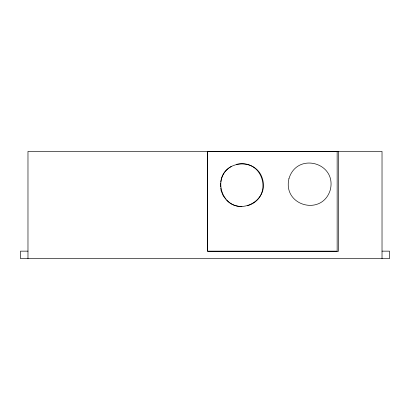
<?xml version="1.0" encoding="UTF-8"?>
<svg xmlns="http://www.w3.org/2000/svg" width="410" height="410" viewBox="0 0 410 410"><rect width="100%" height="100%" fill="white"/><g stroke="black" fill="none" stroke-linecap="round" stroke-linejoin="round"><path stroke-width="0.61" d="M220.626 183.116L220.611 186.939M220.78 181.927C223.537 159.341 257.055 157.481 262.641 179.503C268.688 199.993 241.326 215.66 226.638 200.244M231.235 166.496C212.534 176.674 220.662 207.014 241.951 206.476M247.332 205.789C274.28 197.784 263.579 157.86 236.242 164.4M27.977 251.145L20.5 251.145L20.5 258.628L389.5 258.628L389.5 251.145L382.023 251.145M338.404 151.418L337.143 151.372L337.143 251.145L207.491 251.145L207.491 151.418M225.884 199.255L223.235 195.806L221.092 190.64L220.77 188.175M382.023 258.628L382.023 151.418L27.977 151.418L27.977 258.628M288.953 178.652C282.413 205.989 322.337 216.685 330.342 189.743C336.882 162.406 296.958 151.705 288.953 178.652M338.404 151.372L207.655 151.372L207.655 251.35L338.404 251.35L338.404 151.372"/></g></svg>
